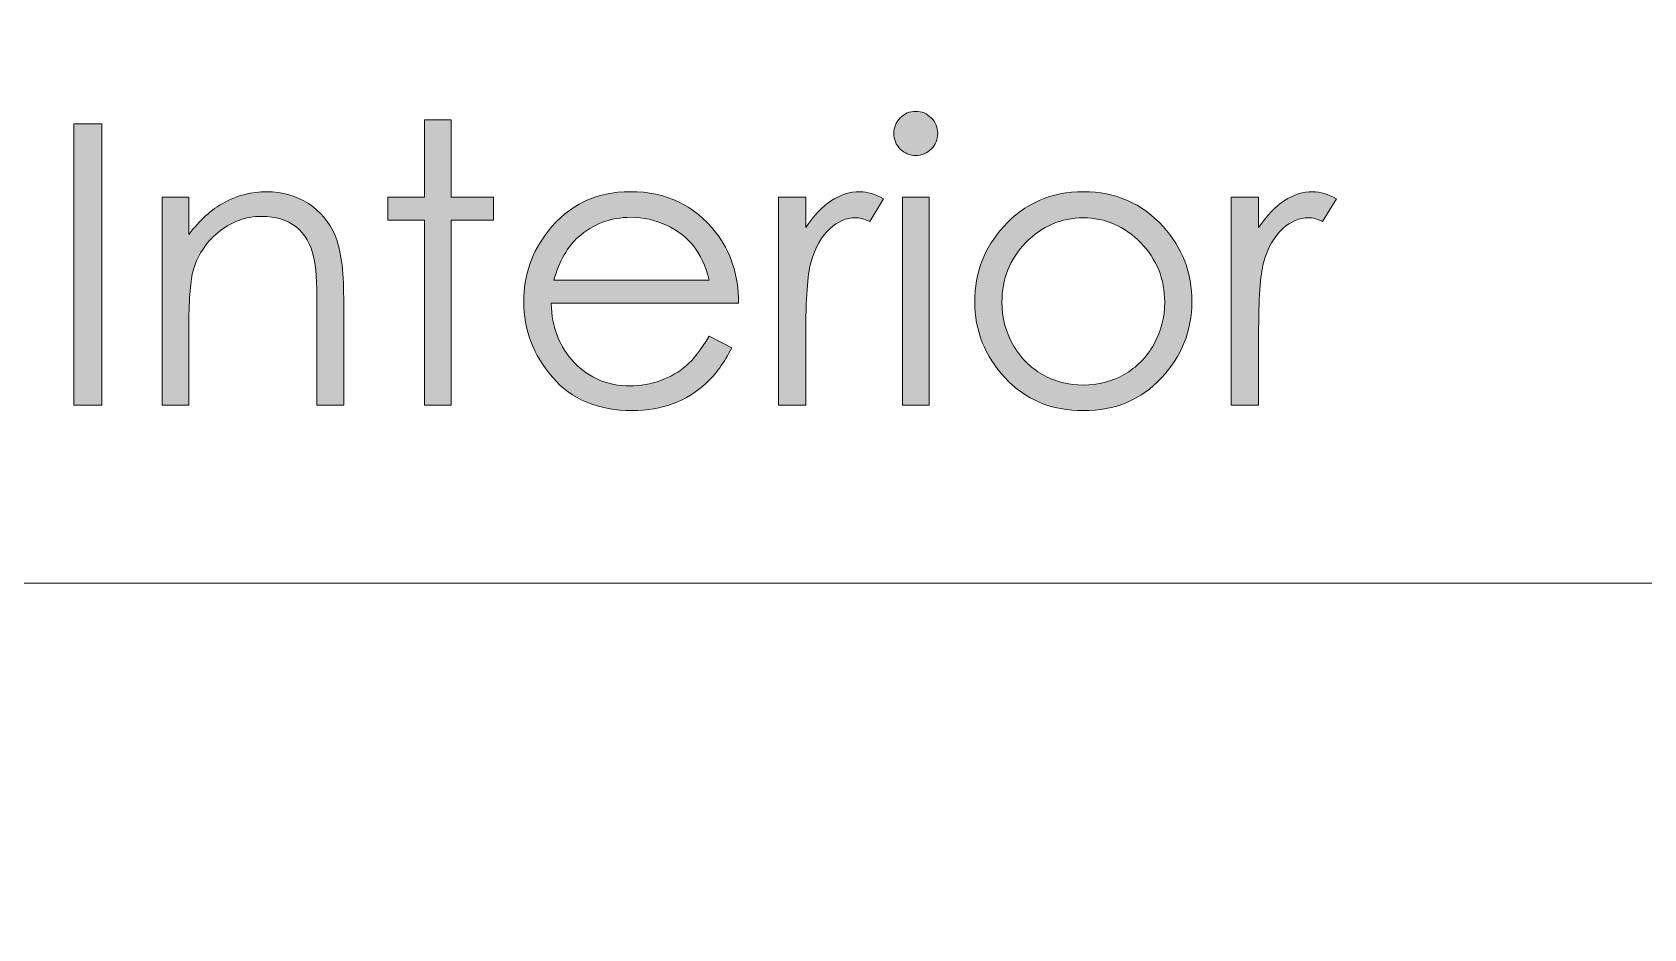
# Model space of a CAD drawing. Header units: inches. Extents: x 109699 to 44449955, y -10987 to 15824140.
# Drawn here: x 223430.36 to 223472.1, y -1481.24 to -1458.01 of the extents above; entities that cross this region are included whole.
import ezdxf

# ---------------------------------------------------------------- set-up
doc = ezdxf.new("R2010")
doc.units = ezdxf.units.IN
doc.header["$LTSCALE"] = 5
doc.header["$MEASUREMENT"] = 0
doc.layers.get('0').update_dxf_attribs({"color": 123})
for name, color, linetype, lineweight in [('cloumn', 253, 'Continuous', 60), ('collum', 8, 'Continuous', 70), ('Title box', 7, 'Continuous', 9)]:
    doc.layers.add(name, color=color, linetype=linetype, lineweight=lineweight)
doc.layers.add('Layer 1', color=7, linetype='Continuous')

# ---------------------------------------------------------------- blocks, each defined once
blk = doc.blocks.new('block 105')
at = {"layer": 'Layer 1', "true_color": 0x808284}
h = blk.add_hatch(color=8, dxfattribs=at)
h.dxf.hatch_style = 2
edge = h.paths.add_edge_path()
edge.add_spline(control_points=[(14.42372, -6.08198), (14.42673, -6.08198), (14.42929, -6.08305), (14.43145, -6.08519), (14.43359, -6.08731), (14.43462, -6.0899), (14.43462, -6.09294), (14.43462, -6.09592), (14.43359, -6.09846), (14.43145, -6.1006), (14.42929, -6.10274), (14.42673, -6.10381), (14.42372, -6.10381), (14.42076, -6.10381), (14.41821, -6.10274), (14.4161, -6.1006), (14.41395, -6.09846), (14.4129, -6.09592), (14.4129, -6.09294), (14.4129, -6.0899), (14.41395, -6.08731), (14.4161, -6.08519), (14.41821, -6.08305), (14.42076, -6.08198), (14.42372, -6.08198)], knot_values=[0, 0, 0, 0, 1, 1, 1, 2, 2, 2, 3, 3, 3, 4, 4, 4, 5, 5, 5, 6, 6, 6, 7, 7, 7, 8, 8, 8, 8], degree=3, periodic=0)
h.paths.add_polyline_path([(14.41715, -6.12434), (14.43039, -6.12434), (14.43039, -6.22724), (14.41715, -6.22724)])
h = blk.add_hatch(color=8, dxfattribs=at)
h.dxf.hatch_style = 2
h.paths.add_polyline_path([(14.00762, -6.08812), (14.02151, -6.08812), (14.02151, -6.22724), (14.00762, -6.22724)])
h = blk.add_hatch(color=8, dxfattribs=at)
h.dxf.hatch_style = 2
h.paths.add_polyline_path([(14.18089, -6.08614), (14.19413, -6.08614), (14.19413, -6.12434), (14.21512, -6.12434), (14.21512, -6.1358), (14.19413, -6.1358), (14.19413, -6.22724), (14.18089, -6.22724), (14.18089, -6.1358), (14.16281, -6.1358), (14.16281, -6.12434), (14.18089, -6.12434)])
h = blk.add_hatch(color=8, dxfattribs=at)
h.dxf.hatch_style = 2
edge = h.paths.add_edge_path()
edge.add_spline(control_points=[(14.05123, -6.12434), (14.05123, -6.12434), (14.06445, -6.12434), (14.06445, -6.12434), (14.06445, -6.12434), (14.06445, -6.14278), (14.06445, -6.14278), (14.06976, -6.13574), (14.0756, -6.13043), (14.08206, -6.12695), (14.08849, -6.12344), (14.0955, -6.12169), (14.10303, -6.12169), (14.11072, -6.12169), (14.11758, -6.12366), (14.12352, -6.12755), (14.12949, -6.13148), (14.13387, -6.13673), (14.13673, -6.14335), (14.13955, -6.14998), (14.14098, -6.16029), (14.14098, -6.17429), (14.14098, -6.17429), (14.14098, -6.22724), (14.14098, -6.22724), (14.14098, -6.22724), (14.12773, -6.22724), (14.12773, -6.22724), (14.12773, -6.22724), (14.12773, -6.17815), (14.12773, -6.17815), (14.12773, -6.1663), (14.12725, -6.15839), (14.12626, -6.15442), (14.12473, -6.14762), (14.12177, -6.1425), (14.11743, -6.13907), (14.11306, -6.13561), (14.10739, -6.13388), (14.10042, -6.13388), (14.09241, -6.13388), (14.08522, -6.13656), (14.07888, -6.14185), (14.07256, -6.14715), (14.06837, -6.15369), (14.06635, -6.16151), (14.0651, -6.16661), (14.06445, -6.17596), (14.06445, -6.18951), (14.06445, -6.18951), (14.06445, -6.22724), (14.06445, -6.22724), (14.06445, -6.22724), (14.05123, -6.22724), (14.05123, -6.22724), (14.05123, -6.22724), (14.05123, -6.12434), (14.05123, -6.12434)], knot_values=[0, 0, 0, 0, 1, 1, 1, 2, 2, 2, 3, 3, 3, 4, 4, 4, 5, 5, 5, 6, 6, 6, 7, 7, 7, 8, 8, 8, 9, 9, 9, 10, 10, 10, 11, 11, 11, 12, 12, 12, 13, 13, 13, 14, 14, 14, 15, 15, 15, 16, 16, 16, 17, 17, 17, 18, 18, 18, 19, 19, 19, 19], degree=3, periodic=0)
h = blk.add_hatch(color=8, dxfattribs=at)
h.dxf.hatch_style = 2
edge = h.paths.add_edge_path()
edge.add_spline(control_points=[(14.32161, -6.1931), (14.32161, -6.1931), (14.33278, -6.19895), (14.33278, -6.19895), (14.32912, -6.20615), (14.32491, -6.21195), (14.3201, -6.21638), (14.31529, -6.22077), (14.3099, -6.22415), (14.30393, -6.22645), (14.29791, -6.22873), (14.29112, -6.22989), (14.28356, -6.22989), (14.26676, -6.22989), (14.25363, -6.22439), (14.24417, -6.21339), (14.2347, -6.20238), (14.22998, -6.18995), (14.22998, -6.17609), (14.22998, -6.16303), (14.23398, -6.15138), (14.242, -6.14118), (14.25217, -6.12819), (14.26577, -6.12169), (14.28278, -6.12169), (14.30033, -6.12169), (14.31432, -6.12836), (14.32482, -6.14166), (14.33228, -6.15104), (14.33605, -6.16277), (14.33621, -6.17683), (14.33621, -6.17683), (14.24358, -6.17683), (14.24358, -6.17683), (14.24384, -6.18877), (14.24767, -6.19859), (14.25505, -6.20623), (14.26242, -6.21387), (14.27155, -6.21769), (14.28242, -6.21769), (14.28765, -6.21769), (14.29278, -6.2168), (14.29772, -6.21497), (14.30265, -6.21313), (14.30688, -6.21071), (14.31036, -6.20768), (14.31383, -6.20471), (14.31757, -6.19982), (14.32161, -6.1931)], knot_values=[0, 0, 0, 0, 1, 1, 1, 2, 2, 2, 3, 3, 3, 4, 4, 4, 5, 5, 5, 6, 6, 6, 7, 7, 7, 8, 8, 8, 9, 9, 9, 10, 10, 10, 11, 11, 11, 12, 12, 12, 13, 13, 13, 14, 14, 14, 15, 15, 15, 16, 16, 16, 16], degree=3, periodic=0)
edge = h.paths.add_edge_path()
edge.add_spline(control_points=[(14.32161, -6.16538), (14.31985, -6.15834), (14.31726, -6.15267), (14.31391, -6.14846), (14.31051, -6.14425), (14.30607, -6.14084), (14.30051, -6.13825), (14.29495, -6.13567), (14.28912, -6.13436), (14.28299, -6.13436), (14.27289, -6.13436), (14.2642, -6.13763), (14.25696, -6.14412), (14.25165, -6.14883), (14.24761, -6.15595), (14.24491, -6.16538), (14.24491, -6.16538), (14.32161, -6.16538), (14.32161, -6.16538)], knot_values=[0, 0, 0, 0, 1, 1, 1, 2, 2, 2, 3, 3, 3, 4, 4, 4, 5, 5, 5, 6, 6, 6, 6], degree=3, periodic=0)
h = blk.add_hatch(color=8, dxfattribs=at)
h.dxf.hatch_style = 2
edge = h.paths.add_edge_path()
edge.add_spline(control_points=[(14.35585, -6.12434), (14.35585, -6.12434), (14.36938, -6.12434), (14.36938, -6.12434), (14.36938, -6.12434), (14.36938, -6.13938), (14.36938, -6.13938), (14.3734, -6.13348), (14.37767, -6.12904), (14.38215, -6.12609), (14.38662, -6.12316), (14.3913, -6.12169), (14.39616, -6.12169), (14.39982, -6.12169), (14.4037, -6.12287), (14.40788, -6.1252), (14.40788, -6.1252), (14.40099, -6.13635), (14.40099, -6.13635), (14.39822, -6.13517), (14.39586, -6.13456), (14.39398, -6.13456), (14.38955, -6.13456), (14.38529, -6.13637), (14.38121, -6.14001), (14.37713, -6.14362), (14.374, -6.14924), (14.37185, -6.15687), (14.37023, -6.16273), (14.36938, -6.1746), (14.36938, -6.19244), (14.36938, -6.19244), (14.36938, -6.22724), (14.36938, -6.22724), (14.36938, -6.22724), (14.35585, -6.22724), (14.35585, -6.22724), (14.35585, -6.22724), (14.35585, -6.12434), (14.35585, -6.12434)], knot_values=[0, 0, 0, 0, 1, 1, 1, 2, 2, 2, 3, 3, 3, 4, 4, 4, 5, 5, 5, 6, 6, 6, 7, 7, 7, 8, 8, 8, 9, 9, 9, 10, 10, 10, 11, 11, 11, 12, 12, 12, 13, 13, 13, 13], degree=3, periodic=0)
h = blk.add_hatch(color=8, dxfattribs=at)
h.dxf.hatch_style = 2
edge = h.paths.add_edge_path()
edge.add_spline(control_points=[(14.50665, -6.12169), (14.52246, -6.12169), (14.53562, -6.12741), (14.54603, -6.1389), (14.5555, -6.14937), (14.56025, -6.16174), (14.56025, -6.17609), (14.56025, -6.19046), (14.55526, -6.203), (14.54522, -6.21376), (14.5352, -6.22453), (14.52233, -6.22989), (14.50665, -6.22989), (14.49083, -6.22989), (14.47791, -6.22453), (14.46791, -6.21376), (14.45793, -6.203), (14.45291, -6.19046), (14.45291, -6.17609), (14.45291, -6.16182), (14.45763, -6.14945), (14.46712, -6.13901), (14.47754, -6.12748), (14.49071, -6.12169), (14.50665, -6.12169)], knot_values=[0, 0, 0, 0, 1, 1, 1, 2, 2, 2, 3, 3, 3, 4, 4, 4, 5, 5, 5, 6, 6, 6, 7, 7, 7, 8, 8, 8, 8], degree=3, periodic=0)
edge = h.paths.add_edge_path()
edge.add_spline(control_points=[(14.50659, -6.13464), (14.49558, -6.13464), (14.4861, -6.13873), (14.47818, -6.14686), (14.47027, -6.155), (14.46635, -6.16481), (14.46635, -6.17634), (14.46635, -6.1838), (14.46813, -6.19074), (14.47173, -6.19717), (14.47536, -6.20361), (14.48021, -6.20855), (14.48636, -6.21206), (14.49249, -6.21555), (14.49924, -6.21731), (14.50659, -6.21731), (14.5139, -6.21731), (14.52067, -6.21555), (14.52679, -6.21206), (14.5329, -6.20855), (14.5378, -6.20361), (14.54141, -6.19717), (14.54499, -6.19074), (14.54682, -6.1838), (14.54682, -6.17634), (14.54682, -6.16481), (14.54285, -6.155), (14.53488, -6.14686), (14.52696, -6.13873), (14.51752, -6.13464), (14.50659, -6.13464)], knot_values=[0, 0, 0, 0, 1, 1, 1, 2, 2, 2, 3, 3, 3, 4, 4, 4, 5, 5, 5, 6, 6, 6, 7, 7, 7, 8, 8, 8, 9, 9, 9, 10, 10, 10, 10], degree=3, periodic=0)
h = blk.add_hatch(color=8, dxfattribs=at)
h.dxf.hatch_style = 2
edge = h.paths.add_edge_path()
edge.add_spline(control_points=[(14.57974, -6.12434), (14.57974, -6.12434), (14.59323, -6.12434), (14.59323, -6.12434), (14.59323, -6.12434), (14.59323, -6.13938), (14.59323, -6.13938), (14.59729, -6.13348), (14.60156, -6.12904), (14.60601, -6.12609), (14.61051, -6.12316), (14.61517, -6.12169), (14.62004, -6.12169), (14.6237, -6.12169), (14.62759, -6.12287), (14.63175, -6.1252), (14.63175, -6.1252), (14.62485, -6.13635), (14.62485, -6.13635), (14.62207, -6.13517), (14.61971, -6.13456), (14.61784, -6.13456), (14.61344, -6.13456), (14.60917, -6.13637), (14.60506, -6.14001), (14.60098, -6.14362), (14.59785, -6.14924), (14.5957, -6.15687), (14.59408, -6.16273), (14.59323, -6.1746), (14.59323, -6.19244), (14.59323, -6.19244), (14.59323, -6.22724), (14.59323, -6.22724), (14.59323, -6.22724), (14.57974, -6.22724), (14.57974, -6.22724), (14.57974, -6.22724), (14.57974, -6.12434), (14.57974, -6.12434)], knot_values=[0, 0, 0, 0, 1, 1, 1, 2, 2, 2, 3, 3, 3, 4, 4, 4, 5, 5, 5, 6, 6, 6, 7, 7, 7, 8, 8, 8, 9, 9, 9, 10, 10, 10, 11, 11, 11, 12, 12, 12, 13, 13, 13, 13], degree=3, periodic=0)
at = {"layer": 'Layer 1', "lineweight": 0}
for points in [[(14.00762, -6.08812), (14.02151, -6.08812), (14.02151, -6.22724), (14.00762, -6.22724), (14.00762, -6.08812)], [(14.18089, -6.08614), (14.19413, -6.08614), (14.19413, -6.12434), (14.21512, -6.12434), (14.21512, -6.1358), (14.19413, -6.1358), (14.19413, -6.22724), (14.18089, -6.22724), (14.18089, -6.1358), (14.16281, -6.1358), (14.16281, -6.12434), (14.18089, -6.12434), (14.18089, -6.08614)], [(14.41715, -6.12434), (14.43039, -6.12434), (14.43039, -6.22724), (14.41715, -6.22724), (14.41715, -6.12434)]]:
    blk.add_lwpolyline(points, dxfattribs=at)
for points, knots in [([(14.42372, -6.08198), (14.42673, -6.08198), (14.42929, -6.08305), (14.43145, -6.08519), (14.43359, -6.08731), (14.43462, -6.0899), (14.43462, -6.09294), (14.43462, -6.09592), (14.43359, -6.09846), (14.43145, -6.1006), (14.42929, -6.10274), (14.42673, -6.10381), (14.42372, -6.10381), (14.42076, -6.10381), (14.41821, -6.10274), (14.4161, -6.1006), (14.41395, -6.09846), (14.4129, -6.09592), (14.4129, -6.09294), (14.4129, -6.0899), (14.41395, -6.08731), (14.4161, -6.08519), (14.41821, -6.08305), (14.42076, -6.08198), (14.42372, -6.08198)], [0, 0, 0, 0, 1, 1, 1, 2, 2, 2, 3, 3, 3, 4, 4, 4, 5, 5, 5, 6, 6, 6, 7, 7, 7, 8, 8, 8, 8]), ([(14.05123, -6.12434), (14.05123, -6.12434), (14.06445, -6.12434), (14.06445, -6.12434), (14.06445, -6.12434), (14.06445, -6.14278), (14.06445, -6.14278), (14.06976, -6.13574), (14.0756, -6.13043), (14.08206, -6.12695), (14.08849, -6.12344), (14.0955, -6.12169), (14.10303, -6.12169), (14.11072, -6.12169), (14.11758, -6.12366), (14.12352, -6.12755), (14.12949, -6.13148), (14.13387, -6.13673), (14.13673, -6.14335), (14.13955, -6.14998), (14.14098, -6.16029), (14.14098, -6.17429), (14.14098, -6.17429), (14.14098, -6.22724), (14.14098, -6.22724), (14.14098, -6.22724), (14.12773, -6.22724), (14.12773, -6.22724), (14.12773, -6.22724), (14.12773, -6.17815), (14.12773, -6.17815), (14.12773, -6.1663), (14.12725, -6.15839), (14.12626, -6.15442), (14.12473, -6.14762), (14.12177, -6.1425), (14.11743, -6.13907), (14.11306, -6.13561), (14.10739, -6.13388), (14.10042, -6.13388), (14.09241, -6.13388), (14.08522, -6.13656), (14.07888, -6.14185), (14.07256, -6.14715), (14.06837, -6.15369), (14.06635, -6.16151), (14.0651, -6.16661), (14.06445, -6.17596), (14.06445, -6.18951), (14.06445, -6.18951), (14.06445, -6.22724), (14.06445, -6.22724), (14.06445, -6.22724), (14.05123, -6.22724), (14.05123, -6.22724), (14.05123, -6.22724), (14.05123, -6.12434), (14.05123, -6.12434)], [0, 0, 0, 0, 1, 1, 1, 2, 2, 2, 3, 3, 3, 4, 4, 4, 5, 5, 5, 6, 6, 6, 7, 7, 7, 8, 8, 8, 9, 9, 9, 10, 10, 10, 11, 11, 11, 12, 12, 12, 13, 13, 13, 14, 14, 14, 15, 15, 15, 16, 16, 16, 17, 17, 17, 18, 18, 18, 19, 19, 19, 19]), ([(14.32161, -6.1931), (14.32161, -6.1931), (14.33278, -6.19895), (14.33278, -6.19895), (14.32912, -6.20615), (14.32491, -6.21195), (14.3201, -6.21638), (14.31529, -6.22077), (14.3099, -6.22415), (14.30393, -6.22645), (14.29791, -6.22873), (14.29112, -6.22989), (14.28356, -6.22989), (14.26676, -6.22989), (14.25363, -6.22439), (14.24417, -6.21339), (14.2347, -6.20238), (14.22998, -6.18995), (14.22998, -6.17609), (14.22998, -6.16303), (14.23398, -6.15138), (14.242, -6.14118), (14.25217, -6.12819), (14.26577, -6.12169), (14.28278, -6.12169), (14.30033, -6.12169), (14.31432, -6.12836), (14.32482, -6.14166), (14.33228, -6.15104), (14.33605, -6.16277), (14.33621, -6.17683), (14.33621, -6.17683), (14.24358, -6.17683), (14.24358, -6.17683), (14.24384, -6.18877), (14.24767, -6.19859), (14.25505, -6.20623), (14.26242, -6.21387), (14.27155, -6.21769), (14.28242, -6.21769), (14.28765, -6.21769), (14.29278, -6.2168), (14.29772, -6.21497), (14.30265, -6.21313), (14.30688, -6.21071), (14.31036, -6.20768), (14.31383, -6.20471), (14.31757, -6.19982), (14.32161, -6.1931)], [0, 0, 0, 0, 1, 1, 1, 2, 2, 2, 3, 3, 3, 4, 4, 4, 5, 5, 5, 6, 6, 6, 7, 7, 7, 8, 8, 8, 9, 9, 9, 10, 10, 10, 11, 11, 11, 12, 12, 12, 13, 13, 13, 14, 14, 14, 15, 15, 15, 16, 16, 16, 16]), ([(14.35585, -6.12434), (14.35585, -6.12434), (14.36938, -6.12434), (14.36938, -6.12434), (14.36938, -6.12434), (14.36938, -6.13938), (14.36938, -6.13938), (14.3734, -6.13348), (14.37767, -6.12904), (14.38215, -6.12609), (14.38662, -6.12316), (14.3913, -6.12169), (14.39616, -6.12169), (14.39982, -6.12169), (14.4037, -6.12287), (14.40788, -6.1252), (14.40788, -6.1252), (14.40099, -6.13635), (14.40099, -6.13635), (14.39822, -6.13517), (14.39586, -6.13456), (14.39398, -6.13456), (14.38955, -6.13456), (14.38529, -6.13637), (14.38121, -6.14001), (14.37713, -6.14362), (14.374, -6.14924), (14.37185, -6.15687), (14.37023, -6.16273), (14.36938, -6.1746), (14.36938, -6.19244), (14.36938, -6.19244), (14.36938, -6.22724), (14.36938, -6.22724), (14.36938, -6.22724), (14.35585, -6.22724), (14.35585, -6.22724), (14.35585, -6.22724), (14.35585, -6.12434), (14.35585, -6.12434)], [0, 0, 0, 0, 1, 1, 1, 2, 2, 2, 3, 3, 3, 4, 4, 4, 5, 5, 5, 6, 6, 6, 7, 7, 7, 8, 8, 8, 9, 9, 9, 10, 10, 10, 11, 11, 11, 12, 12, 12, 13, 13, 13, 13]), ([(14.50665, -6.12169), (14.52246, -6.12169), (14.53562, -6.12741), (14.54603, -6.1389), (14.5555, -6.14937), (14.56025, -6.16174), (14.56025, -6.17609), (14.56025, -6.19046), (14.55526, -6.203), (14.54522, -6.21376), (14.5352, -6.22453), (14.52233, -6.22989), (14.50665, -6.22989), (14.49083, -6.22989), (14.47791, -6.22453), (14.46791, -6.21376), (14.45793, -6.203), (14.45291, -6.19046), (14.45291, -6.17609), (14.45291, -6.16182), (14.45763, -6.14945), (14.46712, -6.13901), (14.47754, -6.12748), (14.49071, -6.12169), (14.50665, -6.12169)], [0, 0, 0, 0, 1, 1, 1, 2, 2, 2, 3, 3, 3, 4, 4, 4, 5, 5, 5, 6, 6, 6, 7, 7, 7, 8, 8, 8, 8]), ([(14.57974, -6.12434), (14.57974, -6.12434), (14.59323, -6.12434), (14.59323, -6.12434), (14.59323, -6.12434), (14.59323, -6.13938), (14.59323, -6.13938), (14.59729, -6.13348), (14.60156, -6.12904), (14.60601, -6.12609), (14.61051, -6.12316), (14.61517, -6.12169), (14.62004, -6.12169), (14.6237, -6.12169), (14.62759, -6.12287), (14.63175, -6.1252), (14.63175, -6.1252), (14.62485, -6.13635), (14.62485, -6.13635), (14.62207, -6.13517), (14.61971, -6.13456), (14.61784, -6.13456), (14.61344, -6.13456), (14.60917, -6.13637), (14.60506, -6.14001), (14.60098, -6.14362), (14.59785, -6.14924), (14.5957, -6.15687), (14.59408, -6.16273), (14.59323, -6.1746), (14.59323, -6.19244), (14.59323, -6.19244), (14.59323, -6.22724), (14.59323, -6.22724), (14.59323, -6.22724), (14.57974, -6.22724), (14.57974, -6.22724), (14.57974, -6.22724), (14.57974, -6.12434), (14.57974, -6.12434)], [0, 0, 0, 0, 1, 1, 1, 2, 2, 2, 3, 3, 3, 4, 4, 4, 5, 5, 5, 6, 6, 6, 7, 7, 7, 8, 8, 8, 9, 9, 9, 10, 10, 10, 11, 11, 11, 12, 12, 12, 13, 13, 13, 13]), ([(14.32161, -6.16538), (14.31985, -6.15834), (14.31726, -6.15267), (14.31391, -6.14846), (14.31051, -6.14425), (14.30607, -6.14084), (14.30051, -6.13825), (14.29495, -6.13567), (14.28912, -6.13436), (14.28299, -6.13436), (14.27289, -6.13436), (14.2642, -6.13763), (14.25696, -6.14412), (14.25165, -6.14883), (14.24761, -6.15595), (14.24491, -6.16538), (14.24491, -6.16538), (14.32161, -6.16538), (14.32161, -6.16538)], [0, 0, 0, 0, 1, 1, 1, 2, 2, 2, 3, 3, 3, 4, 4, 4, 5, 5, 5, 6, 6, 6, 6]), ([(14.50659, -6.13464), (14.49558, -6.13464), (14.4861, -6.13873), (14.47818, -6.14686), (14.47027, -6.155), (14.46635, -6.16481), (14.46635, -6.17634), (14.46635, -6.1838), (14.46813, -6.19074), (14.47173, -6.19717), (14.47536, -6.20361), (14.48021, -6.20855), (14.48636, -6.21206), (14.49249, -6.21555), (14.49924, -6.21731), (14.50659, -6.21731), (14.5139, -6.21731), (14.52067, -6.21555), (14.52679, -6.21206), (14.5329, -6.20855), (14.5378, -6.20361), (14.54141, -6.19717), (14.54499, -6.19074), (14.54682, -6.1838), (14.54682, -6.17634), (14.54682, -6.16481), (14.54285, -6.155), (14.53488, -6.14686), (14.52696, -6.13873), (14.51752, -6.13464), (14.50659, -6.13464)], [0, 0, 0, 0, 1, 1, 1, 2, 2, 2, 3, 3, 3, 4, 4, 4, 5, 5, 5, 6, 6, 6, 7, 7, 7, 8, 8, 8, 9, 9, 9, 10, 10, 10, 10])]:
    blk.add_open_spline(points, degree=3, knots=knots, dxfattribs=at)
blk = doc.blocks.new('block 103')
at = {"layer": 'Layer 1'}
blk.add_blockref('block 105', (0, 0), dxfattribs=at)
blk = doc.blocks.new('block 94')
at = {"layer": 'Layer 1'}
blk.add_blockref('block 103', (0, 0), dxfattribs=at)
blk = doc.blocks.new('FSDFSDF')
at = {"layer": 'Layer 1'}
blk.add_blockref('block 94', (2.01104, 0.52331), dxfattribs=at)
blk = doc.blocks.new('s 1')
at = {"layer": 'Title box', "elevation": -0.105}
blk.add_lwpolyline([(180443.675, -27161.67), (180087.425, -27161.67)], dxfattribs=at)
at = {"xscale": 72, "yscale": 72, "zscale": 72}
blk.add_blockref('FSDFSDF', (179034.648, -26744.653, 0.945), dxfattribs=at)

msp = doc.modelspace()

# ---------------------------------------------------------------- linework, layer by layer
at = {"layer": 'cloumn', "ltscale": 0.5}
msp.add_circle((222440.159, -2795.268), 2395.665, dxfattribs=at)

# ---------------------------------------------------------------- block references
at = {"layer": 'collum', "color": 0, "xscale": 0.7278336000000003, "yscale": 0.7278336000000003, "zscale": 0.7278336000000003}
msp.add_blockref('s 1', (92284.563, 18296.889, 0.076), dxfattribs=at)

doc.saveas('drawing.dxf')
